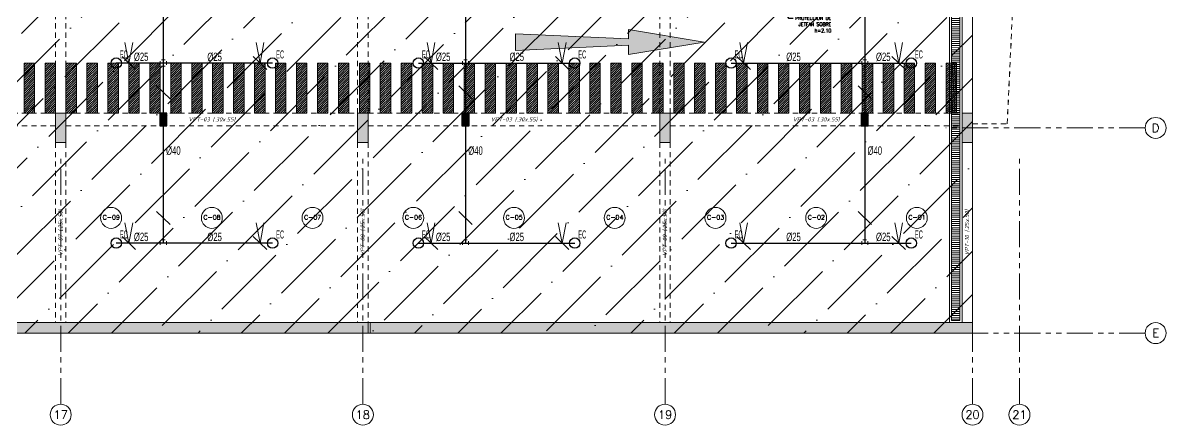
# Model space of a CAD drawing. Header units: millimetres. Extents: x 2085 to 2829, y 1352 to 1631.
# Drawn here: x 2209.61 to 2236.89, y 1520.64 to 1530.25 of the extents above; entities that cross this region are included whole.
import ezdxf
from ezdxf import colors
from ezdxf.entities.mleader import LeaderData, LeaderLine
from ezdxf.enums import TextEntityAlignment as Align
from ezdxf.math import Vec2, Vec3

# ---------------------------------------------------------------- set-up
doc = ezdxf.new("R2010")
doc.units = ezdxf.units.MM
for name, pattern in [('DASHED2', [0.375, 0.25, -0.125]), ('HIDDEN', [0.375, 0.25, -0.125]), ('HIDDEN2', [0.1875, 0.125, -0.0625]), ('PHANTOM', [2.5, 1.25, -0.25, 0.25, -0.25, 0.25, -0.25]), ('PHANTOM2', [1.25, 0.625, -0.125, 0.125, -0.125, 0.125, -0.125])]:
    doc.linetypes.add(name, pattern=pattern)
doc.layers.get('0').update_dxf_attribs({"color": 251, "lineweight": 9})
for name, color, linetype, lineweight in [('000 SOS 911 - ACCESORIOS ACI', 3, 'Continuous', 20), ('000 SOS 911 ROCIADORES', 5, 'Continuous', 25), ('000 SOS 911 TEXTOS ACI', 7, 'Continuous', 9), ('000 SOS 911 TUB. ENTERRADA  ACI', 5, 'DASHED2', 25), ('000 SOS 911 TUBERIA ACI', 3, 'Continuous', 25), ('A-EJES', 251, 'PHANTOM', 9), ('A-ESTRUCTURA-HATCH', 251, 'Continuous', 13), ('A-ESTRUCTURA-PLACAS', 251, 'Continuous', 13), ('A-ESTRUCTURA-VIGAS', 251, 'HIDDEN2', 13), ('A-MUROS', 251, 'Continuous', 9), ('A-NUMERO ESTAC', 251, 'Continuous', 13), ('A-PROYECCIONES', 251, 'HIDDEN2', 9), ('A-TEXTO-INDICACIONES', 251, 'Continuous', 13), ('CIRCULACION PEATONAL', 251, 'Continuous', 13)]:
    doc.layers.add(name, color=color, linetype=linetype, lineweight=lineweight)
doc.layers.add('A_50_Vigas Chata', color=251, linetype='HIDDEN', lineweight=13, plot=False)
doc.styles.add('APPIA -TEXTOS-GENERALES', font='isocp.shx', dxfattribs={"oblique": 15})
doc.styles.add('PIPE', font='ARIALN.TTF', dxfattribs={"width": 0.8})
doc.styles.add('ROMANS', font='romans.shx', dxfattribs={"width": 0.8})
doc.styles.add('TXT_COTAS', font='romans.shx', dxfattribs={"width": 0.8})

# ---------------------------------------------------------------- blocks, each defined once
blk = doc.blocks.new('EST P1')
at = {"layer": 'A-ESTRUCTURA-HATCH'}
h = blk.add_hatch(color=256, dxfattribs=at)
h.dxf.hatch_style = 1
h.paths.add_polyline_path([(28.776, 5.95), (28.776, 5.05), (23.07, 5.05), (23.07, 4.85), (28.926, 4.85), (28.926, 5.75), (32.576, 5.75), (32.576, 4.85), (35.53, 4.85), (35.53, 5.05), (32.726, 5.05), (32.726, 5.95)])
h.paths.add_polyline_path([(43.04, 4.85), (43.04, 5.05), (35.58, 5.05), (35.58, 4.85)])
h.paths.add_polyline_path([(43.09, 5.05), (43.09, 4.85), (47.915, 4.85), (47.915, 5.05)])
h.paths.add_polyline_path([(51.865, 5.05), (51.865, 4.85), (53.376, 4.85), (53.376, 5.05)])
h.paths.add_polyline_path([(72.801, -0.15), (73.001, -0.15, 1), (53.601, -0.15), (53.801, -0.15, -1)])
h.paths.add_polyline_path([(70.351, 0), (70.351, -0.15), (72.749, -0.15), (72.749, 0)], flags=17)
h.paths.add_polyline_path([(69.451, -0.15), (69.451, 0), (66.848, 0, -0.010569), (66.851, -0.15)], flags=17)
h.paths.add_polyline_path([(65.272, 2.496), (65.272, -0.15), (65.422, -0.15), (65.422, 2.378, -0.221666), (66.601, -0.15), (66.801, -0.15, 0.99999), (59.801, -0.15), (60.001, -0.15, -0.61691)], flags=0)
h.paths.add_polyline_path([(71.88, -11.4), (71.88, -11.15), (57.51, -11.15), (57.51, -11.4)])
h.paths.add_polyline_path([(57.46, -11.4), (57.46, -11.15), (43.09, -11.15), (43.09, -11.4)])
h.paths.add_polyline_path([(43.04, -11.4), (43.04, -11.15), (35.58, -11.15), (35.58, -11.4)])
h.paths.add_polyline_path([(23.07, -11.15), (23.07, -11.4), (35.53, -11.4), (35.53, -11.15)])
h.paths.add_polyline_path([(23.02, -11.4), (23.02, -11.15), (12.25, -11.15), (12.25, -11.4)])
h.paths.add_polyline_path([(12.2, -11.4), (12.2, -11.15), (3.65, -11.15), (3.65, -11.4)])
h.paths.add_polyline_path([(3.6, -11.4), (3.6, -11.15), (-3.56, -11.15), (-3.56, -11.4)])
h.paths.add_polyline_path([(-17.98, -11.15), (-17.98, -11.4), (-3.61, -11.4), (-3.61, -11.15)])
h.paths.add_polyline_path([(-18.03, -11.4), (-18.03, -11.15), (-32.4, -11.15), (-32.4, -11.4)])
h.paths.add_polyline_path([(-32.45, -11.4), (-32.45, -11.15), (-46.94, -11.15), (-46.94, -11.4)])
h.paths.add_polyline_path([(-47.24, -11.4), (-46.99, -11.4), (-46.99, -6.15), (-47.24, -6.15)])
h.paths.add_polyline_path([(-46.99, -0.2), (-47.24, -0.2), (-47.24, -6.1), (-46.99, -6.1)])
h.paths.add_polyline_path([(-47.24, 0.15), (-47.24, -0.15), (-44.785, -0.15), (-44.785, 5.05), (-45.035, 5.05), (-45.035, 0.15)])
h.paths.add_polyline_path([(-44.735, 5.05), (-44.735, 4.85), (-32.45, 4.85), (-32.45, 5.05)])
h.paths.add_polyline_path([(-23.224, 4.85), (-23.224, 5.75), (-19.574, 5.75), (-19.574, 4.85), (-18.03, 4.85), (-18.03, 5.05), (-19.424, 5.05), (-19.424, 5.95), (-23.374, 5.95), (-23.374, 5.05), (-32.4, 5.05), (-32.4, 4.85)])
h.paths.add_polyline_path([(-17.98, 5.05), (-17.98, 4.85), (-3.61, 4.85), (-3.61, 5.05)])
h.paths.add_polyline_path([(12.2, 4.85), (12.2, 5.05), (3.825, 5.05), (3.825, 4.85)])
h.paths.add_polyline_path([(12.25, 5.05), (12.25, 4.85), (23.02, 4.85), (23.02, 5.05)])
h = blk.add_hatch(color=256, dxfattribs=at)
h.dxf.hatch_style = 1
h.paths.add_polyline_path([(51.865, 5.05), (47.915, 5.05), (47.915, -0.15), (50.25, -0.15), (50.25, 0), (48.065, 0), (48.065, 2.05), (51.865, 2.05), (51.865, 2.2), (48.065, 2.2), (48.065, 4.85), (51.715, 4.85), (51.715, 3.2), (51.865, 3.2)])
h.paths.add_polyline_path([(1.925, -0.151), (-0.175, -0.151), (-0.175, 4.85), (-3.56, 4.85), (-3.56, 5.05), (3.775, 5.05), (3.775, 1.9), (3.625, 1.9), (3.625, 4.85), (-0.025, 4.85), (-0.025, 2.2), (1.925, 2.2), (1.925, 2.05), (-0.025, 2.05), (-0.025, 0), (1.925, -0.001)])
h.paths.add_polyline_path([(71.63, -6.15), (71.88, -6.15), (71.88, -6.85), (71.63, -6.85)])
h.paths.add_polyline_path([(64.42, -6.15), (64.67, -6.15), (64.67, -6.85), (64.42, -6.85)])
h.paths.add_polyline_path([(57.21, -6.15), (57.46, -6.15), (57.46, -6.85), (57.21, -6.85)])
h.paths.add_polyline_path([(50, -6.15), (50.25, -6.15), (50.25, -6.85), (50, -6.85)])
h.paths.add_polyline_path([(42.79, -6.15), (43.04, -6.15), (43.04, -6.85), (42.79, -6.85)])
h.paths.add_polyline_path([(42.79, 0.55), (43.04, 0.55), (43.04, -0.15), (42.79, -0.15)])
h.paths.add_polyline_path([(35.58, -6.15), (35.83, -6.15), (35.83, -6.85), (35.58, -6.85)])
h.paths.add_polyline_path([(35.58, 0.55), (35.83, 0.55), (35.83, -0.15), (35.58, -0.15)])
h.paths.add_polyline_path([(35.28, -6.15), (35.53, -6.15), (35.53, -6.85), (35.28, -6.85)])
h.paths.add_polyline_path([(35.28, 0.55), (35.53, 0.55), (35.53, -0.15), (35.28, -0.15)])
h.paths.add_polyline_path([(30.28, -6.15), (30.53, -6.15), (30.53, -6.85), (30.28, -6.85)])
h.paths.add_polyline_path([(30.28, 0.55), (30.53, 0.55), (30.53, -0.15), (30.28, -0.15)])
h.paths.add_polyline_path([(23.07, -6.15), (23.32, -6.15), (23.32, -6.85), (23.07, -6.85)])
h.paths.add_polyline_path([(23.07, 0.55), (23.32, 0.55), (23.32, -0.15), (23.07, -0.15)])
h.paths.add_polyline_path([(18.07, -6.15), (18.32, -6.15), (18.32, -6.85), (18.07, -6.85)])
h.paths.add_polyline_path([(18.07, 0.55), (18.32, 0.55), (18.32, -0.15), (18.07, -0.15)])
h.paths.add_polyline_path([(10.86, -6.15), (11.11, -6.15), (11.11, -6.85), (10.86, -6.85)])
h.paths.add_polyline_path([(10.86, 0.55), (11.11, 0.55), (11.11, -0.15), (10.86, -0.15)])
h.paths.add_polyline_path([(3.65, -6.15), (3.9, -6.15), (3.9, -6.85), (3.65, -6.85)])
h.paths.add_polyline_path([(3.625, 0.55), (3.9, 0.55), (3.9, -0.15), (3.625, -0.15)])
h.paths.add_polyline_path([(-3.56, -6.15), (-3.31, -6.15), (-3.31, -6.85), (-3.56, -6.85)])
h.paths.add_polyline_path([(-3.56, 0.55), (-3.31, 0.55), (-3.31, -0.15), (-3.56, -0.15)])
h.paths.add_polyline_path([(-3.86, -6.15), (-3.61, -6.15), (-3.61, -6.85), (-3.86, -6.85)])
h.paths.add_polyline_path([(-3.86, 0.55), (-3.61, 0.55), (-3.61, -0.15), (-3.86, -0.15)])
h.paths.add_polyline_path([(-11.07, -6.15), (-10.82, -6.15), (-10.82, -6.85), (-11.07, -6.85)])
h.paths.add_polyline_path([(-11.07, 0.55), (-10.82, 0.55), (-10.82, -0.15), (-11.07, -0.15)])
h.paths.add_polyline_path([(-18.28, -6.15), (-18.03, -6.15), (-18.03, -6.85), (-18.28, -6.85)])
h.paths.add_polyline_path([(-18.28, 0.55), (-18.03, 0.55), (-18.03, -0.15), (-18.28, -0.15)])
h.paths.add_polyline_path([(-25.49, -6.15), (-25.24, -6.15), (-25.24, -6.85), (-25.49, -6.85)])
h.paths.add_polyline_path([(-25.49, 0.55), (-25.24, 0.55), (-25.24, -0.15), (-25.49, -0.15)])
h.paths.add_polyline_path([(-32.7, -6.15), (-32.45, -6.15), (-32.45, -6.85), (-32.7, -6.85)])
h.paths.add_polyline_path([(-32.7, 0.55), (-32.45, 0.55), (-32.45, -0.15), (-32.7, -0.15)])
h.paths.add_polyline_path([(-39.91, -6.15), (-39.66, -6.15), (-39.66, -6.85), (-39.91, -6.85)])
h.paths.add_polyline_path([(-39.91, 0.55), (-39.66, 0.55), (-39.66, -0.15), (-39.91, -0.15)])
at = {"layer": 'A-ESTRUCTURA-PLACAS'}
for points in [[(50, -6.15), (50.25, -6.15), (50.25, -6.85), (50, -6.85)], [(57.21, -6.15), (57.46, -6.15), (57.46, -6.85), (57.21, -6.85)], [(64.42, -6.15), (64.67, -6.15), (64.67, -6.85), (64.42, -6.85)], [(71.63, -6.15), (71.88, -6.15), (71.88, -6.85), (71.63, -6.85)]]:
    blk.add_lwpolyline(points, close=True, dxfattribs=at)
for points in [[(43.09, -11.4), (43.09, -11.15), (57.46, -11.15), (57.46, -11.4), (43.09, -11.4)], [(57.51, -11.4), (57.51, -11.15), (71.88, -11.15), (71.88, -11.4), (57.51, -11.4)]]:
    blk.add_lwpolyline(points, dxfattribs=at)
at = {"layer": 'A-ESTRUCTURA-VIGAS'}
for points in [[(50, -6.15), (50, -0.15)], [(50.25, -6.15), (50.25, -0.15)], [(57.21, -6.15), (57.21, -0.15)], [(57.46, -6.15), (57.46, -0.15)], [(64.42, -6.15), (64.42, -0.15)], [(64.67, -6.15), (64.67, -0.15)], [(71.63, -6.15), (71.63, -0.15)], [(71.88, -6.15), (71.88, -0.15)], [(71.88, -6.4), (72.709, -6.4), (73.001, -0.15)], [(50, -6.15), (43.04, -6.15)], [(50.25, -6.15), (57.21, -6.15)], [(57.46, -6.15), (64.42, -6.15)], [(64.67, -6.15), (71.63, -6.15)], [(50, -6.45), (43.04, -6.45)], [(50.25, -6.45), (57.21, -6.45)], [(57.46, -6.45), (64.42, -6.45)], [(64.67, -6.45), (71.63, -6.45)], [(50, -6.85), (50, -11.15)], [(50.25, -6.85), (50.25, -11.15)], [(57.21, -6.85), (57.21, -11.15)], [(57.46, -6.85), (57.46, -11.15)], [(64.42, -6.85), (64.42, -11.15)], [(64.67, -6.85), (64.67, -11.15)], [(71.63, -6.85), (71.63, -11.15)], [(71.88, -6.85), (71.88, -11.15)]]:
    blk.add_lwpolyline(points, dxfattribs=at)
at = {"layer": 'A_50_Vigas Chata', "char_height": 0.1, "attachment_point": 5, "style": 'APPIA -TEXTOS-GENERALES'}
for insert in [(53.73, -6.3), (60.94, -6.3), (68.15, -6.3)]:
    blk.add_mtext('VPT-03 (.30x.55)', dxfattribs=dict(at, insert=insert))
at = {"layer": 'A_50_Vigas Chata', "char_height": 0.1, "attachment_point": 5, "rotation": 90, "style": 'APPIA -TEXTOS-GENERALES'}
for s, insert in [('VPT-07 (.25x.50)', (50.125, -9)), ('VPT-08 (.25x.50)', (57.335, -9)), ('VPT-09 (.25x.50)', (64.545, -9)), ('VPT-10 (.25x.50)', (71.755, -9))]:
    blk.add_mtext(s, dxfattribs=dict(at, insert=insert))
blk = doc.blocks.new('*U112')
at = {"layer": 'CIRCULACION PEATONAL'}
h = blk.add_hatch(dxfattribs=at)
h.set_pattern_fill('ANSI31', color=256, scale=0.3)
h.set_pattern_definition([(45, (-1.249632, 0), (-0.0265165, 0.0265165), [])])
h.paths.add_polyline_path([(-0.953, 0.228), (-1.203, 0.228), (-1.203, -0.972), (-0.953, -0.972)])
h = blk.add_hatch(dxfattribs=at)
h.set_pattern_fill('ANSI31', color=256, scale=0.3)
h.set_pattern_definition([(45, (-0.749632, 0), (-0.0265165, 0.0265165), [])])
h.paths.add_polyline_path([(-0.453, 0.228), (-0.703, 0.228), (-0.703, -0.972), (-0.453, -0.972)])
h = blk.add_hatch(dxfattribs=at)
h.set_pattern_fill('ANSI31', color=256, scale=0.3)
h.set_pattern_definition([(45, (-0.249632, 0), (-0.0265165, 0.0265165), [])])
h.paths.add_polyline_path([(0.047, 0.228), (-0.203, 0.228), (-0.203, -0.972), (0.047, -0.972)])
h = blk.add_hatch(dxfattribs=at)
h.set_pattern_fill('ANSI31', color=256, scale=0.3)
h.set_pattern_definition([(45, (0.250368, 0), (-0.0265165, 0.0265165), [])])
h.paths.add_polyline_path([(0.547, 0.228), (0.297, 0.228), (0.297, -0.972), (0.547, -0.972)])
h = blk.add_hatch(dxfattribs=at)
h.set_pattern_fill('ANSI31', color=256, scale=0.3)
h.set_pattern_definition([(45, (0.750368, 0), (-0.0265165, 0.0265165), [])])
h.paths.add_polyline_path([(1.047, 0.228), (0.797, 0.228), (0.797, -0.972), (1.047, -0.972)])
h = blk.add_hatch(dxfattribs=at)
h.set_pattern_fill('ANSI31', color=256, scale=0.3)
h.set_pattern_definition([(45, (1.250368, 0), (-0.0265165, 0.0265165), [])])
h.paths.add_polyline_path([(1.547, 0.228), (1.297, 0.228), (1.297, -0.972), (1.547, -0.972)])
h = blk.add_hatch(dxfattribs=at)
h.set_pattern_fill('ANSI31', color=256, scale=0.3)
h.set_pattern_definition([(45, (1.750368, 0), (-0.0265165, 0.0265165), [])])
h.paths.add_polyline_path([(2.047, 0.228), (1.797, 0.228), (1.797, -0.972), (2.047, -0.972)])
h = blk.add_hatch(dxfattribs=at)
h.set_pattern_fill('ANSI31', color=256, scale=0.3)
h.set_pattern_definition([(45, (2.250368, 0), (-0.0265165, 0.0265165), [])])
h.paths.add_polyline_path([(2.547, 0.228), (2.297, 0.228), (2.297, -0.972), (2.547, -0.972)])
h = blk.add_hatch(dxfattribs=at)
h.set_pattern_fill('ANSI31', color=256, scale=0.3)
h.set_pattern_definition([(45, (2.750368, 0), (-0.0265165, 0.0265165), [])])
h.paths.add_polyline_path([(3.047, 0.228), (2.797, 0.228), (2.797, -0.972), (3.047, -0.972)])
h = blk.add_hatch(dxfattribs=at)
h.set_pattern_fill('ANSI31', color=256, scale=0.3)
h.set_pattern_definition([(45, (3.250368, 0), (-0.0265165, 0.0265165), [])])
h.paths.add_polyline_path([(3.547, 0.228), (3.297, 0.228), (3.297, -0.972), (3.547, -0.972)])
h = blk.add_hatch(dxfattribs=at)
h.set_pattern_fill('ANSI31', color=256, scale=0.3)
h.set_pattern_definition([(45, (3.750368, 0), (-0.0265165, 0.0265165), [])])
h.paths.add_polyline_path([(4.047, 0.228), (3.797, 0.228), (3.797, -0.972), (4.047, -0.972)])
h = blk.add_hatch(dxfattribs=at)
h.set_pattern_fill('ANSI31', color=256, scale=0.3)
h.set_pattern_definition([(45, (4.250368, 0), (-0.0265165, 0.0265165), [])])
h.paths.add_polyline_path([(4.547, 0.228), (4.297, 0.228), (4.297, -0.972), (4.547, -0.972)])
h = blk.add_hatch(dxfattribs=at)
h.set_pattern_fill('ANSI31', color=256, scale=0.3)
h.set_pattern_definition([(45, (4.750368, 0), (-0.0265165, 0.0265165), [])])
h.paths.add_polyline_path([(5.047, 0.228), (4.797, 0.228), (4.797, -0.972), (5.047, -0.972)])
h = blk.add_hatch(dxfattribs=at)
h.set_pattern_fill('ANSI31', color=256, scale=0.3)
h.set_pattern_definition([(45, (5.250368, 0), (-0.0265165, 0.0265165), [])])
h.paths.add_polyline_path([(5.547, 0.228), (5.297, 0.228), (5.297, -0.972), (5.547, -0.972)])
h = blk.add_hatch(dxfattribs=at)
h.set_pattern_fill('ANSI31', color=256, scale=0.3)
h.set_pattern_definition([(45, (5.750368, 0), (-0.0265165, 0.0265165), [])])
h.paths.add_polyline_path([(6.047, 0.228), (5.797, 0.228), (5.797, -0.972), (6.047, -0.972)])
h = blk.add_hatch(dxfattribs=at)
h.set_pattern_fill('ANSI31', color=256, scale=0.3)
h.set_pattern_definition([(45, (6.250368, 0), (-0.0265165, 0.0265165), [])])
h.paths.add_polyline_path([(6.547, 0.228), (6.297, 0.228), (6.297, -0.972), (6.547, -0.972)])
h = blk.add_hatch(dxfattribs=at)
h.set_pattern_fill('ANSI31', color=256, scale=0.3)
h.set_pattern_definition([(45, (6.750368, 0), (-0.0265165, 0.0265165), [])])
h.paths.add_polyline_path([(7.047, 0.228), (6.797, 0.228), (6.797, -0.972), (7.047, -0.972)])
h = blk.add_hatch(dxfattribs=at)
h.set_pattern_fill('ANSI31', color=256, scale=0.3)
h.set_pattern_definition([(45, (7.250368, 0), (-0.0265165, 0.0265165), [])])
h.paths.add_polyline_path([(7.547, 0.228), (7.297, 0.228), (7.297, -0.972), (7.547, -0.972)])
h = blk.add_hatch(dxfattribs=at)
h.set_pattern_fill('ANSI31', color=256, scale=0.3)
h.set_pattern_definition([(45, (7.750368, 0), (-0.0265165, 0.0265165), [])])
h.paths.add_polyline_path([(8.047, 0.228), (7.797, 0.228), (7.797, -0.972), (8.047, -0.972)])
h = blk.add_hatch(dxfattribs=at)
h.set_pattern_fill('ANSI31', color=256, scale=0.3)
h.set_pattern_definition([(45, (8.250368, 0), (-0.0265165, 0.0265165), [])])
h.paths.add_polyline_path([(8.547, 0.228), (8.297, 0.228), (8.297, -0.972), (8.547, -0.972)])
h = blk.add_hatch(dxfattribs=at)
h.set_pattern_fill('ANSI31', color=256, scale=0.3)
h.set_pattern_definition([(45, (8.750368, 0), (-0.0265165, 0.0265165), [])])
h.paths.add_polyline_path([(9.047, 0.228), (8.797, 0.228), (8.797, -0.972), (9.047, -0.972)])
h = blk.add_hatch(dxfattribs=at)
h.set_pattern_fill('ANSI31', color=256, scale=0.3)
h.set_pattern_definition([(45, (9.250368, 0), (-0.0265165, 0.0265165), [])])
h.paths.add_polyline_path([(9.547, 0.228), (9.297, 0.228), (9.297, -0.972), (9.547, -0.972)])
h = blk.add_hatch(dxfattribs=at)
h.set_pattern_fill('ANSI31', color=256, scale=0.3)
h.set_pattern_definition([(45, (9.750368, 0), (-0.0265165, 0.0265165), [])])
h.paths.add_polyline_path([(10.047, 0.228), (9.797, 0.228), (9.797, -0.972), (10.047, -0.972)])
h = blk.add_hatch(dxfattribs=at)
h.set_pattern_fill('ANSI31', color=256, scale=0.3)
h.set_pattern_definition([(45, (10.250368, 0), (-0.0265165, 0.0265165), [])])
h.paths.add_polyline_path([(10.547, 0.228), (10.297, 0.228), (10.297, -0.972), (10.547, -0.972)])
h = blk.add_hatch(dxfattribs=at)
h.set_pattern_fill('ANSI31', color=256, scale=0.3)
h.set_pattern_definition([(45, (10.750368, 0), (-0.0265165, 0.0265165), [])])
h.paths.add_polyline_path([(11.047, 0.228), (10.797, 0.228), (10.797, -0.972), (11.047, -0.972)])
h = blk.add_hatch(dxfattribs=at)
h.set_pattern_fill('ANSI31', color=256, scale=0.3)
h.set_pattern_definition([(45, (11.250368, 0), (-0.0265165, 0.0265165), [])])
h.paths.add_polyline_path([(11.547, 0.228), (11.297, 0.228), (11.297, -0.972), (11.547, -0.972)])
h = blk.add_hatch(dxfattribs=at)
h.set_pattern_fill('ANSI31', color=256, scale=0.3)
h.set_pattern_definition([(45, (11.750368, 0), (-0.0265165, 0.0265165), [])])
h.paths.add_polyline_path([(12.047, 0.228), (11.797, 0.228), (11.797, -0.972), (12.047, -0.972)])
h = blk.add_hatch(dxfattribs=at)
h.set_pattern_fill('ANSI31', color=256, scale=0.3)
h.set_pattern_definition([(45, (12.250368, 0), (-0.0265165, 0.0265165), [])])
h.paths.add_polyline_path([(12.547, 0.228), (12.297, 0.228), (12.297, -0.972), (12.547, -0.972)])
h = blk.add_hatch(dxfattribs=at)
h.set_pattern_fill('ANSI31', color=256, scale=0.3)
h.set_pattern_definition([(45, (12.750368, 0), (-0.0265165, 0.0265165), [])])
h.paths.add_polyline_path([(13.047, 0.228), (12.797, 0.228), (12.797, -0.972), (13.047, -0.972)])
h = blk.add_hatch(dxfattribs=at)
h.set_pattern_fill('ANSI31', color=256, scale=0.3)
h.set_pattern_definition([(45, (13.250368, 0), (-0.0265165, 0.0265165), [])])
h.paths.add_polyline_path([(13.547, 0.228), (13.297, 0.228), (13.297, -0.972), (13.547, -0.972)])
h = blk.add_hatch(dxfattribs=at)
h.set_pattern_fill('ANSI31', color=256, scale=0.3)
h.set_pattern_definition([(45, (13.750368, 0), (-0.0265165, 0.0265165), [])])
h.paths.add_polyline_path([(14.047, 0.228), (13.797, 0.228), (13.797, -0.972), (14.047, -0.972)])
h = blk.add_hatch(dxfattribs=at)
h.set_pattern_fill('ANSI31', color=256, scale=0.3)
h.set_pattern_definition([(45, (14.250368, 0), (-0.0265165, 0.0265165), [])])
h.paths.add_polyline_path([(14.547, 0.228), (14.297, 0.228), (14.297, -0.972), (14.547, -0.972)])
h = blk.add_hatch(dxfattribs=at)
h.set_pattern_fill('ANSI31', color=256, scale=0.3)
h.set_pattern_definition([(45, (14.750368, 0), (-0.0265165, 0.0265165), [])])
h.paths.add_polyline_path([(15.047, 0.228), (14.797, 0.228), (14.797, -0.972), (15.047, -0.972)])
h = blk.add_hatch(dxfattribs=at)
h.set_pattern_fill('ANSI31', color=256, scale=0.3)
h.set_pattern_definition([(45, (15.250368, 0), (-0.0265165, 0.0265165), [])])
h.paths.add_polyline_path([(15.547, 0.228), (15.297, 0.228), (15.297, -0.972), (15.547, -0.972)])
h = blk.add_hatch(dxfattribs=at)
h.set_pattern_fill('ANSI31', color=256, scale=0.3)
h.set_pattern_definition([(45, (15.750368, 0), (-0.0265165, 0.0265165), [])])
h.paths.add_polyline_path([(16.047, 0.228), (15.797, 0.228), (15.797, -0.972), (16.047, -0.972)])
h = blk.add_hatch(dxfattribs=at)
h.set_pattern_fill('ANSI31', color=256, scale=0.3)
h.set_pattern_definition([(45, (16.250368, 0), (-0.0265165, 0.0265165), [])])
h.paths.add_polyline_path([(16.547, 0.228), (16.297, 0.228), (16.297, -0.972), (16.547, -0.972)])
h = blk.add_hatch(dxfattribs=at)
h.set_pattern_fill('ANSI31', color=256, scale=0.3)
h.set_pattern_definition([(45, (16.750368, 0), (-0.0265165, 0.0265165), [])])
h.paths.add_polyline_path([(17.047, 0.228), (16.797, 0.228), (16.797, -0.972), (17.047, -0.972)])
h = blk.add_hatch(dxfattribs=at)
h.set_pattern_fill('ANSI31', color=256, scale=0.3)
h.set_pattern_definition([(45, (17.250368, 0), (-0.0265165, 0.0265165), [])])
h.paths.add_polyline_path([(17.547, 0.228), (17.297, 0.228), (17.297, -0.972), (17.547, -0.972)])
h = blk.add_hatch(dxfattribs=at)
h.set_pattern_fill('ANSI31', color=256, scale=0.3)
h.set_pattern_definition([(45, (17.750368, 0), (-0.0265165, 0.0265165), [])])
h.paths.add_polyline_path([(18.047, 0.228), (17.797, 0.228), (17.797, -0.972), (18.047, -0.972)])
h = blk.add_hatch(dxfattribs=at)
h.set_pattern_fill('ANSI31', color=256, scale=0.3)
h.set_pattern_definition([(45, (18.250368, 0), (-0.0265165, 0.0265165), [])])
h.paths.add_polyline_path([(18.547, 0.228), (18.297, 0.228), (18.297, -0.972), (18.547, -0.972)])
h = blk.add_hatch(dxfattribs=at)
h.set_pattern_fill('ANSI31', color=256, scale=0.3)
h.set_pattern_definition([(45, (18.750368, 0), (-0.0265165, 0.0265165), [])])
h.paths.add_polyline_path([(19.047, 0.228), (18.797, 0.228), (18.797, -0.972), (19.047, -0.972)])
h = blk.add_hatch(dxfattribs=at)
h.set_pattern_fill('ANSI31', color=256, scale=0.3)
h.set_pattern_definition([(45, (19.250368, 0), (-0.0265165, 0.0265165), [])])
h.paths.add_polyline_path([(19.547, 0.228), (19.297, 0.228), (19.297, -0.972), (19.547, -0.972)])
h = blk.add_hatch(dxfattribs=at)
h.set_pattern_fill('ANSI31', color=256, scale=0.3)
h.set_pattern_definition([(45, (19.750368, 0), (-0.0265165, 0.0265165), [])])
h.paths.add_polyline_path([(20.047, 0.228), (19.797, 0.228), (19.797, -0.972), (20.047, -0.972)])
h = blk.add_hatch(dxfattribs=at)
h.set_pattern_fill('ANSI31', color=256, scale=0.3)
h.set_pattern_definition([(45, (20.250368, 0), (-0.0265165, 0.0265165), [])])
h.paths.add_polyline_path([(20.547, 0.228), (20.297, 0.228), (20.297, -0.972), (20.547, -0.972)])
h = blk.add_hatch(dxfattribs=at)
h.set_pattern_fill('ANSI31', color=256, scale=0.3)
h.set_pattern_definition([(45, (20.750368, 0), (-0.0265165, 0.0265165), [])])
h.paths.add_polyline_path([(21.047, 0.228), (20.797, 0.228), (20.797, -0.972), (21.047, -0.972)])
for points in [[(-1.203, -0.972), (-0.953, -0.972), (-0.953, 0.228), (-1.203, 0.228)], [(-0.703, -0.972), (-0.453, -0.972), (-0.453, 0.228), (-0.703, 0.228)], [(-0.203, -0.972), (0.047, -0.972), (0.047, 0.228), (-0.203, 0.228)], [(0.297, -0.972), (0.547, -0.972), (0.547, 0.228), (0.297, 0.228)], [(0.797, -0.972), (1.047, -0.972), (1.047, 0.228), (0.797, 0.228)], [(1.297, -0.972), (1.547, -0.972), (1.547, 0.228), (1.297, 0.228)], [(1.797, -0.972), (2.047, -0.972), (2.047, 0.228), (1.797, 0.228)], [(2.297, -0.972), (2.547, -0.972), (2.547, 0.228), (2.297, 0.228)], [(2.797, -0.972), (3.047, -0.972), (3.047, 0.228), (2.797, 0.228)], [(3.297, -0.972), (3.547, -0.972), (3.547, 0.228), (3.297, 0.228)], [(3.797, -0.972), (4.047, -0.972), (4.047, 0.228), (3.797, 0.228)], [(4.297, -0.972), (4.547, -0.972), (4.547, 0.228), (4.297, 0.228)], [(4.797, -0.972), (5.047, -0.972), (5.047, 0.228), (4.797, 0.228)], [(5.297, -0.972), (5.547, -0.972), (5.547, 0.228), (5.297, 0.228)], [(5.797, -0.972), (6.047, -0.972), (6.047, 0.228), (5.797, 0.228)], [(6.297, -0.972), (6.547, -0.972), (6.547, 0.228), (6.297, 0.228)], [(6.797, -0.972), (7.047, -0.972), (7.047, 0.228), (6.797, 0.228)], [(7.297, -0.972), (7.547, -0.972), (7.547, 0.228), (7.297, 0.228)], [(7.797, -0.972), (8.047, -0.972), (8.047, 0.228), (7.797, 0.228)], [(8.297, -0.972), (8.547, -0.972), (8.547, 0.228), (8.297, 0.228)], [(8.797, -0.972), (9.047, -0.972), (9.047, 0.228), (8.797, 0.228)], [(9.297, -0.972), (9.547, -0.972), (9.547, 0.228), (9.297, 0.228)], [(9.797, -0.972), (10.047, -0.972), (10.047, 0.228), (9.797, 0.228)], [(10.297, -0.972), (10.547, -0.972), (10.547, 0.228), (10.297, 0.228)], [(10.797, -0.972), (11.047, -0.972), (11.047, 0.228), (10.797, 0.228)], [(11.297, -0.972), (11.547, -0.972), (11.547, 0.228), (11.297, 0.228)], [(11.797, -0.972), (12.047, -0.972), (12.047, 0.228), (11.797, 0.228)], [(12.297, -0.972), (12.547, -0.972), (12.547, 0.228), (12.297, 0.228)], [(12.797, -0.972), (13.047, -0.972), (13.047, 0.228), (12.797, 0.228)], [(13.297, -0.972), (13.547, -0.972), (13.547, 0.228), (13.297, 0.228)], [(13.797, -0.972), (14.047, -0.972), (14.047, 0.228), (13.797, 0.228)], [(14.297, -0.972), (14.547, -0.972), (14.547, 0.228), (14.297, 0.228)], [(14.797, -0.972), (15.047, -0.972), (15.047, 0.228), (14.797, 0.228)], [(15.297, -0.972), (15.547, -0.972), (15.547, 0.228), (15.297, 0.228)], [(15.797, -0.972), (16.047, -0.972), (16.047, 0.228), (15.797, 0.228)], [(16.297, -0.972), (16.547, -0.972), (16.547, 0.228), (16.297, 0.228)], [(16.797, -0.972), (17.047, -0.972), (17.047, 0.228), (16.797, 0.228)], [(17.297, -0.972), (17.547, -0.972), (17.547, 0.228), (17.297, 0.228)], [(17.797, -0.972), (18.047, -0.972), (18.047, 0.228), (17.797, 0.228)], [(18.297, -0.972), (18.547, -0.972), (18.547, 0.228), (18.297, 0.228)], [(18.797, -0.972), (19.047, -0.972), (19.047, 0.228), (18.797, 0.228)], [(19.297, -0.972), (19.547, -0.972), (19.547, 0.228), (19.297, 0.228)], [(19.797, -0.972), (20.047, -0.972), (20.047, 0.228), (19.797, 0.228)], [(20.297, -0.972), (20.547, -0.972), (20.547, 0.228), (20.297, 0.228)], [(20.797, -0.972), (21.047, -0.972), (21.047, 0.228), (20.797, 0.228)]]:
    blk.add_lwpolyline(points, close=True, dxfattribs=at)
blk = doc.blocks.new('EJES 1P')
at = {"layer": 'A-EJES', "linetype": 'PHANTOM2'}
for points in [[(121.013, -11.55), (116.257, -11.55)], [(95.134, -18.151), (95.134, -12.292)], [(102.344, -18.151), (102.344, -12.292)], [(109.554, -18.151), (109.554, -12.292)], [(116.89, -18.151), (116.89, -12.292)], [(118.01, -18.151), (118.01, -12.292)], [(121.013, -16.45), (116.257, -16.45)]]:
    blk.add_lwpolyline(points, dxfattribs=at)
at = {"layer": 'A-EJES', "linetype": 'Continuous'}
for centre in [(121.26, -11.55), (121.26, -16.45), (95.134, -18.398), (102.344, -18.398), (109.554, -18.398), (116.89, -18.398), (118.01, -18.398)]:
    blk.add_circle(centre, 0.25, dxfattribs=at)
at = {"layer": 'A-EJES', "linetype": 'Continuous', "style": 'ROMANS'}
for s, p in [('D', (121.26, -11.55)), ('E', (121.26, -16.45)), ('17', (95.134, -18.398)), ('18', (102.344, -18.398)), ('19', (109.554, -18.398)), ('20', (116.89, -18.398)), ('21', (118.01, -18.398))]:
    blk.add_text(s, height=0.2, dxfattribs=at).set_placement(p, align=Align.MIDDLE_CENTER)
blk = doc.blocks.new('PO_GUARDIA CIVIL ESQ FAISANES_PLANTAS_Sotanos_REVA_2022.01.24 - copia$0$XREF_SOTANOS - ETAPA 1-2020.06.26$0$frr')
at = {"transparency": 33554687}
blk.add_hatch(color=8, dxfattribs=at).paths.add_polyline_path([(0.002, -0.011), (-0.002, -0.011), (-0.3, -1.8), (-0.075, -1.8), (-0.2, -4.5), (0.2, -4.5), (0.075, -1.8), (0.3, -1.8)])
at = {"color": 7}
blk.add_lwpolyline([(-0.2, -4.5), (0.2, -4.5), (0.075, -1.8), (0.3, -1.8), (0, 0), (-0.3, -1.8), (-0.075, -1.8)], close=True, dxfattribs=at)
blk = doc.blocks.new('EJE')
at = {"linetype": 'Continuous'}
blk.add_circle((0, 0), 0.5, dxfattribs=at)
at = {"layer": 'A-TEXTO-INDICACIONES', "style": 'ROMANS'}
blk.add_attdef('EJE', text='', height=0.22, rotation=0, dxfattribs=at).set_placement((0.007, 0.028), align=Align.MIDDLE_CENTER)

msp = doc.modelspace()

# ---------------------------------------------------------------- hatches: boundary and pattern name
h = msp.add_hatch()
h.set_pattern_fill('ANSI36', color=4, scale=0.23)
h.set_pattern_definition([(45, (-12.33495, 1e-06), (0.38727355, 1.420003), [1.825625, -0.365125, 0, -0.365125])])
h.paths.add_polyline_path([(2232.271, 1539.288), (2183.586, 1539.288), (2183.586, 1522.838), (2232.271, 1522.838)])
h = msp.add_hatch()
h.set_pattern_fill('_USER', color=8, scale=0.05, pattern_type=0)
h.set_pattern_definition([(0, (-224205.53769, -8186616.345174), (0, 0.05), [])])
h.paths.add_polyline_path([(2231.771, 1534.038), (2231.971, 1534.038), (2231.971, 1523.138), (2231.771, 1523.138)])
at = {"layer": '000 SOS 911 TUB. ENTERRADA  ACI'}
h = msp.add_hatch(dxfattribs=at)
h.set_pattern_fill('ANSI31', color=8, scale=0.005523, angle=90)
h.set_pattern_definition([(135, (3630.496795, -1099.868539), (-0.01239944211, -0.01239944211), [])])
h.paths.add_polyline_path([(2213.048, 1528.088), (2212.88, 1528.088), (2212.88, 1527.788), (2213.048, 1527.788)])
h = msp.add_hatch(dxfattribs=at)
h.set_pattern_fill('ANSI31', color=8, scale=0.005523, angle=90)
h.set_pattern_definition([(135, (3637.706795, -1099.868539), (-0.01239944211, -0.01239944211), [])])
h.paths.add_polyline_path([(2220.258, 1528.088), (2220.09, 1528.088), (2220.09, 1527.788), (2220.258, 1527.788)])
h = msp.add_hatch(dxfattribs=at)
h.set_pattern_fill('ANSI31', color=8, scale=0.005523, angle=90)
h.set_pattern_definition([(135, (3647.233451, -1099.868539), (-0.01239944211, -0.01239944211), [])])
h.paths.add_polyline_path([(2229.785, 1528.088), (2229.617, 1528.088), (2229.617, 1527.788), (2229.785, 1527.788)])

# ---------------------------------------------------------------- linework, layer by layer
msp.add_lwpolyline([(2183.586, 1539.288), (2232.271, 1539.288), (2232.271, 1522.838), (2183.586, 1522.838)], close=True)
at = {"color": 4}
msp.add_lwpolyline([(2183.586, 1539.288), (2232.271, 1539.288), (2232.271, 1522.838), (2183.586, 1522.838)], close=True, dxfattribs=at)
at = {"color": 8}
for points in [[(2231.721, 1534.088), (2232.021, 1534.088), (2232.021, 1523.088), (2231.721, 1523.088)], [(2231.721, 1534.088), (2232.021, 1534.088), (2232.021, 1523.088), (2231.721, 1523.088)], [(2231.771, 1534.038), (2231.971, 1534.038), (2231.971, 1523.138), (2231.771, 1523.138)], [(2231.771, 1534.038), (2231.971, 1534.038), (2231.971, 1523.138), (2231.771, 1523.138)]]:
    msp.add_lwpolyline(points, close=True, dxfattribs=at)
at = {"layer": '000 SOS 911 - ACCESORIOS ACI', "color": 8}
for p, q in [((2212.141, 1529.288), (2212.048, 1529.775)), ((2212.141, 1529.288), (2212.233, 1529.775)), ((2215.271, 1529.288), (2215.178, 1529.775)), ((2215.271, 1529.288), (2215.363, 1529.775)), ((2219.351, 1529.288), (2219.258, 1529.775)), ((2219.351, 1529.288), (2219.443, 1529.775)), ((2222.481, 1529.288), (2222.388, 1529.775)), ((2222.481, 1529.288), (2222.573, 1529.775)), ((2226.811, 1529.288), (2226.718, 1529.775)), ((2226.811, 1529.288), (2226.903, 1529.775)), ((2230.511, 1529.288), (2230.418, 1529.775)), ((2230.511, 1529.288), (2230.603, 1529.775)), ((2212.301, 1529.132), (2211.98, 1529.443)), ((2212.89, 1529.245), (2212.89, 1529.331)), ((2212.89, 1529.331), (2212.89, 1529.245)), ((2212.89, 1529.288), (2212.964, 1529.288)), ((2212.89, 1529.288), (2212.964, 1529.288)), ((2212.921, 1529.362), (2213.007, 1529.362)), ((2213.007, 1529.362), (2212.921, 1529.362)), ((2212.964, 1529.362), (2212.964, 1529.288)), ((2212.964, 1529.362), (2212.964, 1529.288)), ((2213.038, 1529.288), (2212.964, 1529.288)), ((2212.964, 1529.214), (2212.964, 1529.288)), ((2212.964, 1529.214), (2212.964, 1529.288)), ((2213.038, 1529.288), (2212.964, 1529.288)), ((2213.038, 1529.245), (2213.038, 1529.331)), ((2213.038, 1529.331), (2213.038, 1529.245)), ((2215.431, 1529.132), (2215.11, 1529.443)), ((2219.511, 1529.132), (2219.19, 1529.443)), ((2220.1, 1529.245), (2220.1, 1529.331)), ((2220.1, 1529.331), (2220.1, 1529.245)), ((2220.1, 1529.288), (2220.174, 1529.288)), ((2220.1, 1529.288), (2220.174, 1529.288)), ((2220.131, 1529.362), (2220.217, 1529.362)), ((2220.217, 1529.362), (2220.131, 1529.362)), ((2220.174, 1529.362), (2220.174, 1529.288)), ((2220.174, 1529.362), (2220.174, 1529.288)), ((2220.248, 1529.288), (2220.174, 1529.288)), ((2220.174, 1529.214), (2220.174, 1529.288)), ((2220.174, 1529.214), (2220.174, 1529.288)), ((2220.248, 1529.288), (2220.174, 1529.288)), ((2220.248, 1529.245), (2220.248, 1529.331)), ((2220.248, 1529.331), (2220.248, 1529.245)), ((2222.641, 1529.132), (2222.32, 1529.443)), ((2226.971, 1529.132), (2226.65, 1529.443)), ((2229.627, 1529.245), (2229.627, 1529.331)), ((2229.627, 1529.331), (2229.627, 1529.245)), ((2229.627, 1529.288), (2229.701, 1529.288)), ((2229.627, 1529.288), (2229.701, 1529.288)), ((2229.658, 1529.362), (2229.744, 1529.362)), ((2229.744, 1529.362), (2229.658, 1529.362)), ((2229.701, 1529.362), (2229.701, 1529.288)), ((2229.701, 1529.362), (2229.701, 1529.288)), ((2229.774, 1529.288), (2229.701, 1529.288)), ((2229.701, 1529.214), (2229.701, 1529.288)), ((2229.701, 1529.214), (2229.701, 1529.288)), ((2229.774, 1529.288), (2229.701, 1529.288)), ((2229.774, 1529.245), (2229.774, 1529.331)), ((2229.774, 1529.331), (2229.774, 1529.245)), ((2230.671, 1529.132), (2230.35, 1529.443)), ((2212.921, 1529.214), (2213.007, 1529.214)), ((2213.007, 1529.214), (2212.921, 1529.214)), ((2220.131, 1529.214), (2220.217, 1529.214)), ((2220.217, 1529.214), (2220.131, 1529.214)), ((2229.658, 1529.214), (2229.744, 1529.214)), ((2229.744, 1529.214), (2229.658, 1529.214)), ((2213.124, 1528.432), (2212.804, 1528.743)), ((2220.334, 1528.432), (2220.014, 1528.743)), ((2229.861, 1528.432), (2229.54, 1528.743)), ((2213.124, 1525.432), (2212.804, 1525.743)), ((2220.334, 1525.432), (2220.014, 1525.743)), ((2229.861, 1525.432), (2229.54, 1525.743)), ((2212.141, 1524.988), (2212.048, 1525.475)), ((2212.141, 1524.988), (2212.233, 1525.475)), ((2215.271, 1524.988), (2215.178, 1525.475)), ((2215.271, 1524.988), (2215.363, 1525.475)), ((2219.351, 1524.988), (2219.258, 1525.475)), ((2219.351, 1524.988), (2219.443, 1525.475)), ((2222.481, 1524.988), (2222.388, 1525.475)), ((2222.481, 1524.988), (2222.573, 1525.475)), ((2226.811, 1524.988), (2226.718, 1525.475)), ((2226.811, 1524.988), (2226.903, 1525.475)), ((2230.511, 1524.988), (2230.418, 1525.475)), ((2230.511, 1524.988), (2230.603, 1525.475)), ((2212.301, 1524.832), (2211.98, 1525.143)), ((2212.89, 1524.945), (2212.89, 1525.031)), ((2212.89, 1524.988), (2212.964, 1524.988)), ((2212.921, 1525.062), (2213.007, 1525.062)), ((2213.007, 1525.062), (2212.921, 1525.062)), ((2212.964, 1525.062), (2212.964, 1524.988)), ((2212.964, 1525.062), (2212.964, 1524.988)), ((2213.038, 1524.988), (2212.964, 1524.988)), ((2213.038, 1524.945), (2213.038, 1525.031)), ((2215.431, 1524.832), (2215.11, 1525.143)), ((2219.511, 1524.832), (2219.19, 1525.143)), ((2220.1, 1524.945), (2220.1, 1525.031)), ((2220.1, 1524.988), (2220.174, 1524.988)), ((2220.131, 1525.062), (2220.217, 1525.062)), ((2220.217, 1525.062), (2220.131, 1525.062)), ((2220.174, 1525.062), (2220.174, 1524.988)), ((2220.174, 1525.062), (2220.174, 1524.988)), ((2220.248, 1524.988), (2220.174, 1524.988)), ((2220.248, 1524.945), (2220.248, 1525.031)), ((2222.641, 1524.832), (2222.32, 1525.143)), ((2226.971, 1524.832), (2226.65, 1525.143)), ((2229.627, 1524.945), (2229.627, 1525.031)), ((2229.627, 1524.988), (2229.701, 1524.988)), ((2229.658, 1525.062), (2229.744, 1525.062)), ((2229.744, 1525.062), (2229.658, 1525.062)), ((2229.701, 1525.062), (2229.701, 1524.988)), ((2229.701, 1525.062), (2229.701, 1524.988)), ((2229.774, 1524.988), (2229.701, 1524.988)), ((2229.774, 1524.945), (2229.774, 1525.031)), ((2230.671, 1524.832), (2230.35, 1525.143))]:
    msp.add_line(p, q, dxfattribs=at)
at = {"layer": '000 SOS 911 ROCIADORES', "color": 8}
for centre in [(2211.841, 1529.288), (2211.841, 1529.288), (2215.571, 1529.288), (2215.571, 1529.288), (2219.051, 1529.288), (2219.051, 1529.288), (2222.781, 1529.288), (2222.781, 1529.288), (2226.511, 1529.288), (2226.511, 1529.288), (2230.811, 1529.288), (2230.811, 1529.288), (2211.841, 1524.988), (2211.841, 1524.988), (2215.571, 1524.988), (2215.571, 1524.988), (2219.051, 1524.988), (2219.051, 1524.988), (2222.781, 1524.988), (2222.781, 1524.988), (2226.511, 1524.988), (2226.511, 1524.988), (2230.811, 1524.988), (2230.811, 1524.988)]:
    msp.add_circle(centre, 0.124, dxfattribs=at)
at = {"layer": '000 SOS 911 TUB. ENTERRADA  ACI', "color": 8, "linetype": 'ByBlock'}
for points in [[(2213.048, 1527.788), (2213.048, 1528.088), (2212.88, 1528.088), (2212.88, 1527.788)], [(2220.258, 1527.788), (2220.258, 1528.088), (2220.09, 1528.088), (2220.09, 1527.788)], [(2229.785, 1527.788), (2229.785, 1528.088), (2229.617, 1528.088), (2229.617, 1527.788)]]:
    msp.add_lwpolyline(points, close=True, dxfattribs=at)
at = {"layer": '000 SOS 911 TUBERIA ACI', "color": 8}
for points in [[(2212.964, 1532.094), (2212.964, 1524.988)], [(2220.174, 1532.094), (2220.174, 1524.988)], [(2229.701, 1532.094), (2229.701, 1524.988)], [(2215.571, 1529.288), (2211.841, 1529.288)], [(2219.051, 1529.288), (2222.781, 1529.288)], [(2226.511, 1529.288), (2230.811, 1529.288)], [(2215.571, 1524.988), (2211.841, 1524.988)], [(2219.051, 1524.988), (2222.781, 1524.988)], [(2226.511, 1524.988), (2230.811, 1524.988)]]:
    msp.add_lwpolyline(points, dxfattribs=at)
at = {"layer": 'A-MUROS'}
for p, q in [((2232.271, 1523.088), (2113.401, 1523.088)), ((2113.151, 1522.838), (2232.271, 1522.838))]:
    msp.add_line(p, q, dxfattribs=at)
at = {"layer": 'A-MUROS', "color": 8}
msp.add_line((2232.271, 1522.838), (2232.271, 1523.088), dxfattribs=at)
for points in [[(2210.391, 1528.088), (2210.641, 1528.088), (2210.641, 1527.388), (2210.391, 1527.388)], [(2217.601, 1528.088), (2217.851, 1528.088), (2217.851, 1527.388), (2217.601, 1527.388)], [(2224.811, 1528.088), (2225.061, 1528.088), (2225.061, 1527.388), (2224.811, 1527.388)], [(2232.021, 1528.088), (2232.271, 1528.088), (2232.271, 1527.388), (2232.021, 1527.388)]]:
    msp.add_lwpolyline(points, close=True, dxfattribs=at)
at = {"layer": 'A-PROYECCIONES', "color": 8}
for p, q in [((2233.099, 1527.838), (2233.391, 1534.088)), ((2232.271, 1527.838), (2233.105, 1527.838))]:
    msp.add_line(p, q, dxfattribs=at)

# ---------------------------------------------------------------- block references
msp.add_blockref('EST P1', (2160.391, 1534.238))
at = {"color": 8, "transparency": 33554483, "rotation": 270}
msp.add_blockref('PO_GUARDIA CIVIL ESQ FAISANES_PLANTAS_Sotanos_REVA_2022.01.24 - copia$0$XREF_SOTANOS - ETAPA 1-2020.06.26$0$frr', (2225.867, 1529.788), dxfattribs=at)
at = {"rotation": 180}
msp.add_blockref('*U112', (2230.688, 1528.315), dxfattribs=at)
at = {"layer": 'A-NUMERO ESTAC', "color": 8, "xscale": 0.5, "yscale": 0.5, "zscale": 0.5}
for p, values in [((2211.718, 1525.589), {'EJE': 'C-09'}), ((2214.121, 1525.589), {'EJE': 'C-08'}), ((2216.523, 1525.589), {'EJE': 'C-07'}), ((2218.928, 1525.589), {'EJE': 'C-06'}), ((2221.331, 1525.589), {'EJE': 'C-05'}), ((2223.733, 1525.589), {'EJE': 'C-04'}), ((2226.138, 1525.589), {'EJE': 'C-03'}), ((2228.541, 1525.589), {'EJE': 'C-02'}), ((2230.943, 1525.589), {'EJE': 'C-01'})]:
    msp.add_blockref('EJE', p, dxfattribs=at).add_auto_attribs(values)
at = {"layer": 'A-PROYECCIONES'}
msp.add_blockref('EJES 1P', (2115.381, 1539.288), dxfattribs=at)

# ---------------------------------------------------------------- texts
at = {"layer": '000 SOS 911 ROCIADORES', "color": 8, "style": 'PIPE', "width": 0.641273}
for p, p2 in [((2211.923, 1529.398), (2212.117, 1529.398)), ((2211.923, 1529.398), (2212.117, 1529.398)), ((2215.653, 1529.398), (2215.847, 1529.398)), ((2215.653, 1529.398), (2215.847, 1529.398)), ((2219.133, 1529.398), (2219.327, 1529.398)), ((2219.133, 1529.398), (2219.327, 1529.398)), ((2222.863, 1529.398), (2223.057, 1529.398)), ((2222.863, 1529.398), (2223.057, 1529.398)), ((2226.593, 1529.398), (2226.787, 1529.398)), ((2226.593, 1529.398), (2226.787, 1529.398)), ((2230.893, 1529.398), (2231.087, 1529.398)), ((2230.893, 1529.398), (2231.087, 1529.398)), ((2211.923, 1525.098), (2212.117, 1525.098)), ((2211.923, 1525.098), (2212.117, 1525.098)), ((2215.653, 1525.098), (2215.847, 1525.098)), ((2215.653, 1525.098), (2215.847, 1525.098)), ((2219.133, 1525.098), (2219.327, 1525.098)), ((2219.133, 1525.098), (2219.327, 1525.098)), ((2222.863, 1525.098), (2223.057, 1525.098)), ((2222.863, 1525.098), (2223.057, 1525.098)), ((2226.593, 1525.098), (2226.787, 1525.098)), ((2226.593, 1525.098), (2226.787, 1525.098)), ((2230.893, 1525.098), (2231.087, 1525.098)), ((2230.893, 1525.098), (2231.087, 1525.098))]:
    msp.add_text('EC', height=0.191, dxfattribs=at).set_placement(p, p2, align=Align.FIT)
at = {"layer": '000 SOS 911 TEXTOS ACI', "color": 8, "char_height": 0.2, "attachment_point": 1, "style": 'PIPE'}
for s, insert in [('%%C25', (2212.262, 1529.536, 0)), ('%%C25', (2214.014, 1529.536, 0)), ('%%C25', (2219.468, 1529.536, 0)), ('%%C25', (2221.224, 1529.536, 0)), ('%%C25', (2227.827, 1529.536, 0)), ('%%C25', (2229.969, 1529.536, 0)), ('%%C40', (2213.03, 1527.297, 0)), ('%%C40', (2220.24, 1527.297, 0)), ('%%C40', (2229.767, 1527.297, 0)), ('%%C25', (2212.262, 1525.236, 0)), ('%%C25', (2214.014, 1525.236, 0)), ('%%C25', (2219.468, 1525.236, 0)), ('%%C25', (2221.224, 1525.236, 0)), ('%%C25', (2227.827, 1525.236, 0)), ('%%C25', (2229.969, 1525.236, 0))]:
    msp.add_mtext_dynamic_manual_height_columns(s, width=0.551, gutter_width=1.915, heights=[0.0124], dxfattribs=dict(at, insert=insert))

# ---------------------------------------------------------------- leaders
at = {"layer": 'A-TEXTO-INDICACIONES', "color": 8}
ml = msp.add_multileader_mtext('Standard', dxfattribs=at)
ml.set_content('PROYECCION DE JETFAN SOBRE h=2.10', color=8, style='TXT_COTAS')
ml.set_leader_properties(color=7)
ml.build(insert=Vec2(0, 0))
ml.multileader.update_dxf_attribs({"dogleg_length": 0.11, "arrow_head_size": 0.07})
ctx = ml.context
ctx.base_point, ctx.char_height, ctx.arrow_head_size, ctx.landing_gap_size, ctx.plane_origin = Vec3(2227.993, 1530.363), 0.09, 0.07, 0.05, Vec3(2228.417, 1529.578)
ctx.text_align_type = 2
notes = []
notes.append((ctx, [(0, (1, 1, 0), (2227.883, 1530.363), (1, 0), 0.11, [(0, [(2227.667, 1530.674)], 0, [])])]))
ctx.mtext.insert, ctx.mtext.width, ctx.mtext.alignment, ctx.mtext.flow_direction = Vec3(2228.901, 1530.408), 1.01201, 3, 5
for ctx, leaders in notes:
    for number, flags, end, landing, length, lines in leaders:
        leader = LeaderData()
        leader.index, (leader.has_last_leader_line, leader.has_dogleg_vector, leader.attachment_direction) = number, flags
        leader.last_leader_point, leader.dogleg_vector, leader.dogleg_length = Vec3(end), Vec3(landing), length
        for number, points, colour, breaks in lines:
            line = LeaderLine()
            line.index, line.vertices, line.color, line.breaks = number, Vec3.list(points), colors.encode_raw_color(colour), breaks
            leader.lines.append(line)
        ctx.leaders.append(leader)

doc.saveas('drawing.dxf')
